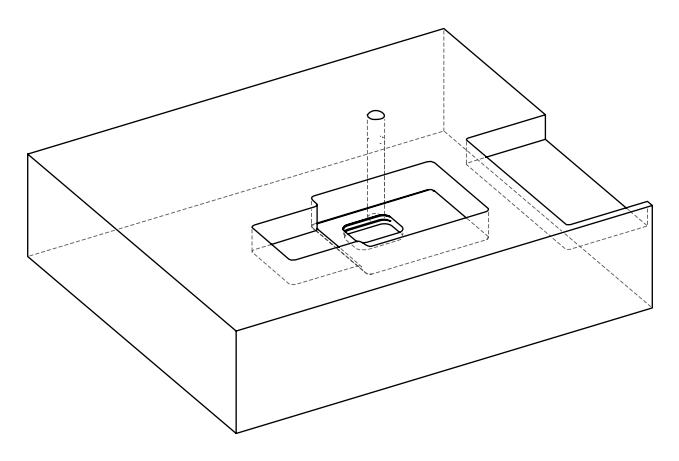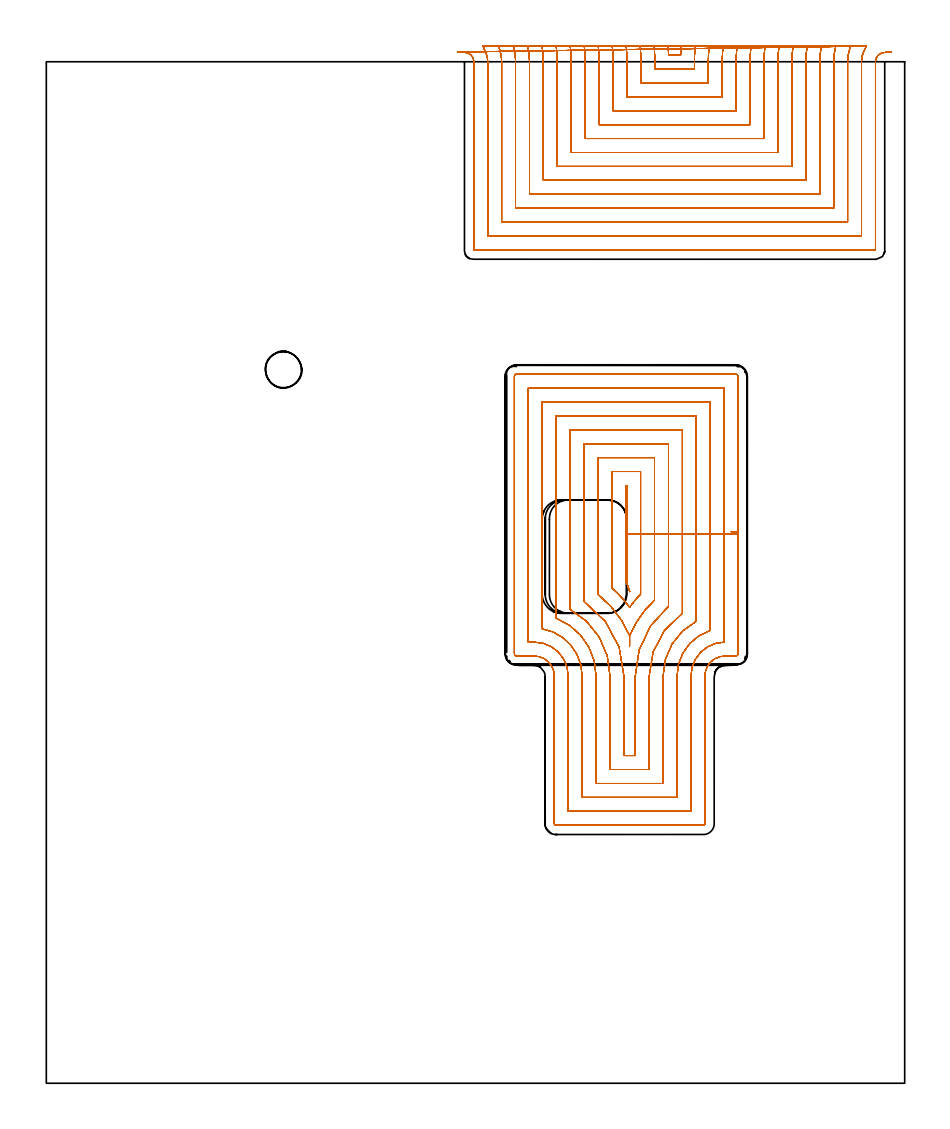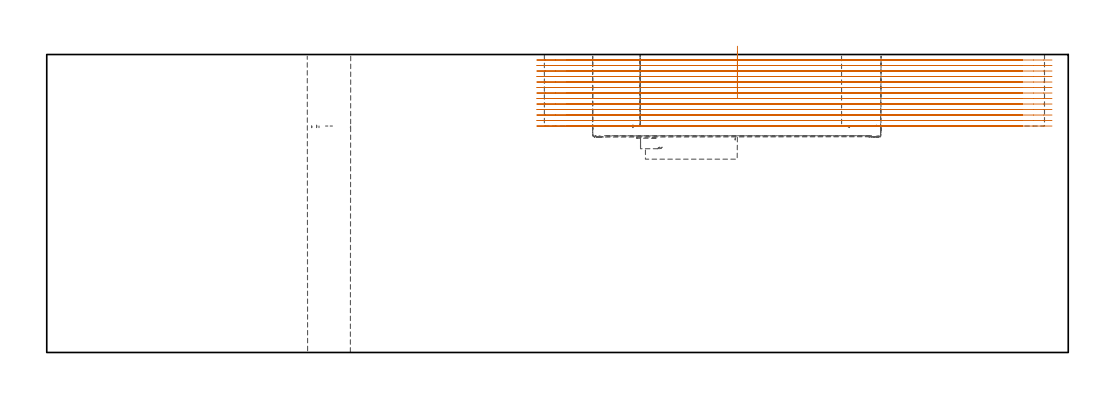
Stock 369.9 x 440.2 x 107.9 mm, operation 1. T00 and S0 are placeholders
(PLAN: 8 operations, 7 tool changes, 255.8 min)
(1 MILL_OPEN_POCKET | POCKET_OPEN | NXT0201_009 | Follow Part, ap 2, ae 75% | 224.15 min | 891318 mm3)
(2 MILL_RECTANGULAR_POCKET | POCKET_RECTANGULAR_STRAIGHT | UGT0201_084 | Follow Part, ap 1.5, ae 75% | 26.18 min | 53907 mm3)
(3 MILL_RECTANGULAR_POCKET_1 | POCKET_RECTANGULAR_STRAIGHT_1 | UGT0201_010 | Follow Part, ap 4, ae 75% | 1.23 min | 12840 mm3)
(4 MILL_SLOT | SLOT_PARTIAL_RECTANGULAR | NXT0201_008 | Follow Part, ap 1.5, ae 75% | 3.15 min | 163 mm3)
(5 SPOT_DRILL | STEP1HOLE | NXT0321_9005460120000 | 0.03 min | 0 mm3)
(6 DRILL_BLIND_HOLE_INTO_CENTER | STEP1HOLE | UGT0301_185 | 0.05 min | 0 mm3)
(7 GUN_DRILL_THROUGH_HOLE | STEP1HOLE | UGT0307_002 | 0.52 min | 2274 mm3)
(8 SPADE_DRILL_TO_ENLARGE_THROUGH_HOLE | STEP1HOLE | UGT0306_006 | 0.46 min | 13150 mm3)
(TOOL NXT0201_009 | ENDMILL 8mm [2P460-0800-NA 1630] | D8 FL26 Z6)
(TOOL UGT0201_084 | End mill 6 mm | D6 R1 FL30 Z4)
(TOOL UGT0201_010 | End Mill 16 mm | D16 FL22 Z2)
(TOOL NXT0201_008 | ENDMILL 6mm [2P460-0600-NA 1630] | D6 FL26 Z6)
(TOOL NXT0321_9005460120000 | NC Spot Drill, 142deg, 12mm, Carbide, Uncoated | D12 PA142 FL30 Z2)
(TOOL UGT0301_185 | Twist Drill 6.3 mm | D6.3 PA118 FL61 Z2)
(TOOL UGT0307_002 | Gun Drill 6 mm | D6 PA130 FL24 Z1)
(TOOL UGT0306_006 | Spade Drill 15.5mm | D15.5 PA132 FL10 Z2)
(OP 1 MILL_OPEN_POCKET, part 1 of 2)
G17 G21 G94 G90
T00 M6
G54
G17 G0 G90 X267.973 Y447.197 S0 M3
G43 Z117.9 H1
Z105.908
G94 G1 X268.109 Y444.2 F250.
G2 X268.152 Y443.1 R88. F500.
G1 X273.348
G2 X273.391 Y444.2 R88.
G1 X273.527 Y447.197 F250.
X261.956 Y447.196
X262.102 Y444.2
G2 X262.2 Y440.2 R82. F500.
G1 Y437.1
X279.3
Y440.2
G2 X279.398 Y444.2 R82.
G1 X279.544 Y447.196 F250.
X255.937
X256.095 Y444.2
G2 X256.2 Y440.2 R76. F500.
G1 Y431.1
X285.3
Y440.2
G2 X285.405 Y444.2 R76.
G1 X285.563 Y447.196 F250.
X249.914 Y447.195
X250.086 Y444.2
G2 X250.2 Y440.2 R70. F500.
G1 Y425.1
X291.3
Y440.2
G2 X291.414 Y444.2 R70.
G1 X291.586 Y447.195 F250.
X243.887 Y447.194
X244.075 Y444.2
G2 X244.2 Y440.2 R64. F500.
G1 Y419.1
X297.3
Y440.2
G2 X297.425 Y444.2 R64.
G1 X297.613 Y447.194 F250.
X237.855 Y447.193
X238.062 Y444.2
G2 X238.2 Y440.2 R58. F500.
G1 Y413.1
X303.3
Y440.2
G2 X303.438 Y444.2 R58.
G1 X303.645 Y447.193 F250.
X231.815 Y447.191
X232.046 Y444.2
G2 X232.2 Y440.2 R52. F500.
G1 Y407.1
X309.3
Y440.2
G2 X309.454 Y444.2 R52.
G1 X309.685 Y447.191 F250.
X225.765 Y447.189
X226.026 Y444.2
G2 X226.2 Y440.2 R46. F500.
G1 Y401.1
X315.3
Y440.2
G2 X315.474 Y444.2 R46.
G1 X315.735 Y447.189 F250.
X219.699 Y447.185
X219.999 Y444.2
G2 X220.2 Y440.2 R40. F500.
G1 Y395.1
X321.3
Y440.2
G2 X321.501 Y444.2 R40.
G1 X321.801 Y447.185 F250.
X213.611 Y447.179
X213.964 Y444.2
G2 X214.2 Y440.2 R34. F500.
G1 Y389.1
X327.3
Y440.2
G2 X327.536 Y444.2 R34.
G1 X327.889 Y447.179 F250.
X207.484 Y447.169
X207.913 Y444.2
G2 X208.2 Y440.2 R28. F500.
G1 Y383.1
X333.3
Y440.2
G2 X333.587 Y444.2 R28.
G1 X334.016 Y447.169 F250.
X201.288 Y447.15
X201.833 Y444.2
G2 X202.2 Y440.2 R22. F500.
G1 Y377.1
X339.3
Y440.2
G2 X339.667 Y444.2 R22.
G1 X340.212 Y447.15 F250.
X194.942 Y447.105
X195.692 Y444.2
G2 X196.2 Y440.2 R16. F500.
G1 Y371.1
X345.3
Y440.2
G2 X345.808 Y444.2 R16.
G1 X346.558 Y447.105 F250.
X188.165 Y446.95
X189.365 Y444.2
G2 X190.2 Y440.2 R10. F500.
G1 Y365.1
X351.3
Y440.2
G2 X352.135 Y444.2 R10.
G1 X353.335 Y446.95 F250.
X177.49 Y444.402
X180.483 Y444.19
G2 X184.2 Y440.2 R4. F500.
G1 Y359.1
X357.3
Y440.2
G2 X361.017 Y444.19 R4.
G1 X364.01 Y444.402 F250.
G0 X267.973 Y447.197 Z103.915
G1 X268.109 Y444.2
G2 X268.152 Y443.1 R88. F500.
G1 X273.348
G2 X273.391 Y444.2 R88.
G1 X273.527 Y447.197 F250.
X261.956 Y447.196
X262.102 Y444.2
G2 X262.2 Y440.2 R82. F500.
G1 Y437.1
X279.3
Y440.2
G2 X279.398 Y444.2 R82.
G1 X279.544 Y447.196 F250.
X255.937
X256.095 Y444.2
G2 X256.2 Y440.2 R76. F500.
G1 Y431.1
X285.3
Y440.2
G2 X285.405 Y444.2 R76.
G1 X285.563 Y447.196 F250.
X249.914 Y447.195
X250.086 Y444.2
G2 X250.2 Y440.2 R70. F500.
G1 Y425.1
X291.3
Y440.2
G2 X291.414 Y444.2 R70.
G1 X291.586 Y447.195 F250.
X243.887 Y447.194
X244.075 Y444.2
G2 X244.2 Y440.2 R64. F500.
G1 Y419.1
X297.3
Y440.2
G2 X297.425 Y444.2 R64.
G1 X297.613 Y447.194 F250.
X237.855 Y447.193
X238.062 Y444.2
G2 X238.2 Y440.2 R58. F500.
G1 Y413.1
X303.3
Y440.2
G2 X303.438 Y444.2 R58.
G1 X303.645 Y447.193 F250.
X231.815 Y447.191
X232.046 Y444.2
G2 X232.2 Y440.2 R52. F500.
G1 Y407.1
X309.3
Y440.2
G2 X309.454 Y444.2 R52.
G1 X309.685 Y447.191 F250.
X225.765 Y447.189
X226.026 Y444.2
G2 X226.2 Y440.2 R46. F500.
G1 Y401.1
X315.3
Y440.2
G2 X315.474 Y444.2 R46.
G1 X315.735 Y447.189 F250.
X219.699 Y447.185
X219.999 Y444.2
G2 X220.2 Y440.2 R40. F500.
G1 Y395.1
X321.3
Y440.2
G2 X321.501 Y444.2 R40.
G1 X321.801 Y447.185 F250.
X213.611 Y447.179
X213.964 Y444.2
G2 X214.2 Y440.2 R34. F500.
G1 Y389.1
X327.3
Y440.2
G2 X327.536 Y444.2 R34.
G1 X327.889 Y447.179 F250.
X207.484 Y447.169
X207.913 Y444.2
G2 X208.2 Y440.2 R28. F500.
G1 Y383.1
X333.3
Y440.2
G2 X333.587 Y444.2 R28.
G1 X334.016 Y447.169 F250.
X201.288 Y447.15
X201.833 Y444.2
G2 X202.2 Y440.2 R22. F500.
G1 Y377.1
X339.3
Y440.2
G2 X339.667 Y444.2 R22.
G1 X340.212 Y447.15 F250.
X194.942 Y447.105
X195.692 Y444.2
G2 X196.2 Y440.2 R16. F500.
G1 Y371.1
X345.3
Y440.2
G2 X345.808 Y444.2 R16.
G1 X346.558 Y447.105 F250.
X188.165 Y446.95
X189.365 Y444.2
G2 X190.2 Y440.2 R10. F500.
G1 Y365.1
X351.3
Y440.2
G2 X352.135 Y444.2 R10.
G1 X353.335 Y446.95 F250.
X177.49 Y444.402
X180.483 Y444.19
G2 X184.2 Y440.2 R4. F500.
G1 Y359.1
X357.3
Y440.2
G2 X361.017 Y444.19 R4.
G1 X364.01 Y444.402 F250.
G0 X267.973 Y447.197 Z101.923
G1 X268.109 Y444.2
G2 X268.152 Y443.1 R88. F500.
G1 X273.348
G2 X273.391 Y444.2 R88.
G1 X273.527 Y447.197 F250.
X261.956 Y447.196
X262.102 Y444.2
G2 X262.2 Y440.2 R82. F500.
G1 Y437.1
X279.3
Y440.2
G2 X279.398 Y444.2 R82.
G1 X279.544 Y447.196 F250.
X255.937
X256.095 Y444.2
G2 X256.2 Y440.2 R76. F500.
G1 Y431.1
X285.3
Y440.2
G2 X285.405 Y444.2 R76.
G1 X285.563 Y447.196 F250.
X249.914 Y447.195
X250.086 Y444.2
G2 X250.2 Y440.2 R70. F500.
G1 Y425.1
X291.3
Y440.2
G2 X291.414 Y444.2 R70.
G1 X291.586 Y447.195 F250.
X243.887 Y447.194
X244.075 Y444.2
G2 X244.2 Y440.2 R64. F500.
G1 Y419.1
X297.3
Y440.2
G2 X297.425 Y444.2 R64.
G1 X297.613 Y447.194 F250.
X237.855 Y447.193
X238.062 Y444.2
G2 X238.2 Y440.2 R58. F500.
G1 Y413.1
X303.3
Y440.2
G2 X303.438 Y444.2 R58.
G1 X303.645 Y447.193 F250.
X231.815 Y447.191
X232.046 Y444.2
G2 X232.2 Y440.2 R52. F500.
G1 Y407.1
X309.3
Y440.2
G2 X309.454 Y444.2 R52.
G1 X309.685 Y447.191 F250.
X225.765 Y447.189
X226.026 Y444.2
G2 X226.2 Y440.2 R46. F500.
G1 Y401.1
X315.3
Y440.2
G2 X315.474 Y444.2 R46.
G1 X315.735 Y447.189 F250.
X219.699 Y447.185
X219.999 Y444.2
G2 X220.2 Y440.2 R40. F500.
G1 Y395.1
X321.3
Y440.2
G2 X321.501 Y444.2 R40.
G1 X321.801 Y447.185 F250.
X213.611 Y447.179
X213.964 Y444.2
G2 X214.2 Y440.2 R34. F500.
G1 Y389.1
X327.3
Y440.2
G2 X327.536 Y444.2 R34.
G1 X327.889 Y447.179 F250.
X207.484 Y447.169
X207.913 Y444.2
G2 X208.2 Y440.2 R28. F500.
G1 Y383.1
X333.3
Y440.2
G2 X333.587 Y444.2 R28.
G1 X334.016 Y447.169 F250.
X201.288 Y447.15
X201.833 Y444.2
G2 X202.2 Y440.2 R22. F500.
G1 Y377.1
X339.3
Y440.2
G2 X339.667 Y444.2 R22.
G1 X340.212 Y447.15 F250.
X194.942 Y447.105
X195.692 Y444.2
G2 X196.2 Y440.2 R16. F500.
G1 Y371.1
X345.3
Y440.2
G2 X345.808 Y444.2 R16.
G1 X346.558 Y447.105 F250.
X188.165 Y446.95
X189.365 Y444.2
G2 X190.2 Y440.2 R10. F500.
G1 Y365.1
X351.3
Y440.2
G2 X352.135 Y444.2 R10.
G1 X353.335 Y446.95 F250.
X177.49 Y444.402
X180.483 Y444.19
G2 X184.2 Y440.2 R4. F500.
G1 Y359.1
X357.3
Y440.2
G2 X361.017 Y444.19 R4.
G1 X364.01 Y444.402 F250.
G0 X267.973 Y447.197 Z99.931
G1 X268.109 Y444.2
G2 X268.152 Y443.1 R88. F500.
G1 X273.348
G2 X273.391 Y444.2 R88.
G1 X273.527 Y447.197 F250.
X261.956 Y447.196
X262.102 Y444.2
G2 X262.2 Y440.2 R82. F500.
G1 Y437.1
X279.3
Y440.2
G2 X279.398 Y444.2 R82.
G1 X279.544 Y447.196 F250.
X255.937
X256.095 Y444.2
G2 X256.2 Y440.2 R76. F500.
G1 Y431.1
X285.3
Y440.2
G2 X285.405 Y444.2 R76.
G1 X285.563 Y447.196 F250.
X249.914 Y447.195
X250.086 Y444.2
G2 X250.2 Y440.2 R70. F500.
G1 Y425.1
X291.3
Y440.2
G2 X291.414 Y444.2 R70.
G1 X291.586 Y447.195 F250.
X243.887 Y447.194
X244.075 Y444.2
G2 X244.2 Y440.2 R64. F500.
G1 Y419.1
X297.3
Y440.2
G2 X297.425 Y444.2 R64.
G1 X297.613 Y447.194 F250.
X237.855 Y447.193
X238.062 Y444.2
G2 X238.2 Y440.2 R58. F500.
G1 Y413.1
X303.3
Y440.2
G2 X303.438 Y444.2 R58.
G1 X303.645 Y447.193 F250.
X231.815 Y447.191
X232.046 Y444.2
G2 X232.2 Y440.2 R52. F500.
G1 Y407.1
X309.3
Y440.2
G2 X309.454 Y444.2 R52.
G1 X309.685 Y447.191 F250.
X225.765 Y447.189
X226.026 Y444.2
G2 X226.2 Y440.2 R46. F500.
G1 Y401.1
X315.3
Y440.2
G2 X315.474 Y444.2 R46.
G1 X315.735 Y447.189 F250.
X219.699 Y447.185
X219.999 Y444.2
G2 X220.2 Y440.2 R40. F500.
G1 Y395.1
X321.3
Y440.2
G2 X321.501 Y444.2 R40.
G1 X321.801 Y447.185 F250.
X213.611 Y447.179
X213.964 Y444.2
G2 X214.2 Y440.2 R34. F500.
G1 Y389.1
X327.3
Y440.2
G2 X327.536 Y444.2 R34.
G1 X327.889 Y447.179 F250.
X207.484 Y447.169
X207.913 Y444.2
G2 X208.2 Y440.2 R28. F500.
G1 Y383.1
X333.3
Y440.2
G2 X333.587 Y444.2 R28.
G1 X334.016 Y447.169 F250.
X201.288 Y447.15
X201.833 Y444.2
G2 X202.2 Y440.2 R22. F500.
G1 Y377.1
X339.3
Y440.2
G2 X339.667 Y444.2 R22.
G1 X340.212 Y447.15 F250.
X194.942 Y447.105
X195.692 Y444.2
G2 X196.2 Y440.2 R16. F500.
G1 Y371.1
X345.3
Y440.2
G2 X345.808 Y444.2 R16.
G1 X346.558 Y447.105 F250.
X188.165 Y446.95
X189.365 Y444.2
G2 X190.2 Y440.2 R10. F500.
G1 Y365.1
X351.3
Y440.2
G2 X352.135 Y444.2 R10.
G1 X353.335 Y446.95 F250.
X177.49 Y444.402
X180.483 Y444.19
G2 X184.2 Y440.2 R4. F500.
G1 Y359.1
X357.3
Y440.2
G2 X361.017 Y444.19 R4.
G1 X364.01 Y444.402 F250.
G0 X267.973 Y447.197 Z97.938
G1 X268.109 Y444.2
G2 X268.152 Y443.1 R88. F500.
G1 X273.348
G2 X273.391 Y444.2 R88.
G1 X273.527 Y447.197 F250.
X261.956 Y447.196
X262.102 Y444.2
G2 X262.2 Y440.2 R82. F500.
G1 Y437.1
X279.3
Y440.2
G2 X279.398 Y444.2 R82.
G1 X279.544 Y447.196 F250.
X255.937
X256.095 Y444.2
G2 X256.2 Y440.2 R76. F500.
G1 Y431.1
X285.3
Y440.2
G2 X285.405 Y444.2 R76.
G1 X285.563 Y447.196 F250.
X249.914 Y447.195
X250.086 Y444.2
G2 X250.2 Y440.2 R70. F500.
G1 Y425.1
X291.3
Y440.2
G2 X291.414 Y444.2 R70.
G1 X291.586 Y447.195 F250.
X243.887 Y447.194
X244.075 Y444.2
G2 X244.2 Y440.2 R64. F500.
G1 Y419.1
X297.3
Y440.2
G2 X297.425 Y444.2 R64.
G1 X297.613 Y447.194 F250.
X237.855 Y447.193
X238.062 Y444.2
G2 X238.2 Y440.2 R58. F500.
G1 Y413.1
X303.3
Y440.2
G2 X303.438 Y444.2 R58.
G1 X303.645 Y447.193 F250.
X231.815 Y447.191
X232.046 Y444.2
G2 X232.2 Y440.2 R52. F500.
G1 Y407.1
X309.3
Y440.2
G2 X309.454 Y444.2 R52.
G1 X309.685 Y447.191 F250.
X225.765 Y447.189
X226.026 Y444.2
G2 X226.2 Y440.2 R46. F500.
G1 Y401.1
X315.3
Y440.2
G2 X315.474 Y444.2 R46.
G1 X315.735 Y447.189 F250.
X219.699 Y447.185
X219.999 Y444.2
G2 X220.2 Y440.2 R40. F500.
G1 Y395.1
X321.3
Y440.2
G2 X321.501 Y444.2 R40.
G1 X321.801 Y447.185 F250.
X213.611 Y447.179
X213.964 Y444.2
G2 X214.2 Y440.2 R34. F500.
G1 Y389.1
X327.3
Y440.2
G2 X327.536 Y444.2 R34.
G1 X327.889 Y447.179 F250.
X207.484 Y447.169
X207.913 Y444.2
G2 X208.2 Y440.2 R28. F500.
G1 Y383.1
X333.3
Y440.2
G2 X333.587 Y444.2 R28.
G1 X334.016 Y447.169 F250.
X201.288 Y447.15
X201.833 Y444.2
G2 X202.2 Y440.2 R22. F500.
G1 Y377.1
X339.3
Y440.2
G2 X339.667 Y444.2 R22.
G1 X340.212 Y447.15 F250.
X194.942 Y447.105
X195.692 Y444.2
G2 X196.2 Y440.2 R16. F500.
G1 Y371.1
X345.3
Y440.2
G2 X345.808 Y444.2 R16.
G1 X346.558 Y447.105 F250.
X188.165 Y446.95
X189.365 Y444.2
G2 X190.2 Y440.2 R10. F500.
G1 Y365.1
X351.3
Y440.2
G2 X352.135 Y444.2 R10.
G1 X353.335 Y446.95 F250.
X177.49 Y444.402
X180.483 Y444.19
G2 X184.2 Y440.2 R4. F500.
G1 Y359.1
X357.3
Y440.2
G2 X361.017 Y444.19 R4.
G1 X364.01 Y444.402 F250.
G0 X267.973 Y447.197 Z95.946
G1 X268.109 Y444.2
G2 X268.152 Y443.1 R88. F500.
G1 X273.348
G2 X273.391 Y444.2 R88.
G1 X273.527 Y447.197 F250.
X261.956 Y447.196
X262.102 Y444.2
G2 X262.2 Y440.2 R82. F500.
G1 Y437.1
X279.3
Y440.2
G2 X279.398 Y444.2 R82.
G1 X279.544 Y447.196 F250.
X255.937
X256.095 Y444.2
G2 X256.2 Y440.2 R76. F500.
G1 Y431.1
X285.3
Y440.2
G2 X285.405 Y444.2 R76.
G1 X285.563 Y447.196 F250.
X249.914 Y447.195
X250.086 Y444.2
G2 X250.2 Y440.2 R70. F500.
G1 Y425.1
X291.3
Y440.2
G2 X291.414 Y444.2 R70.
G1 X291.586 Y447.195 F250.
X243.887 Y447.194
X244.075 Y444.2
G2 X244.2 Y440.2 R64. F500.
G1 Y419.1
X297.3
Y440.2
G2 X297.425 Y444.2 R64.
G1 X297.613 Y447.194 F250.
X237.855 Y447.193
X238.062 Y444.2
G2 X238.2 Y440.2 R58. F500.
G1 Y413.1
X303.3
Y440.2
G2 X303.438 Y444.2 R58.
G1 X303.645 Y447.193 F250.
X231.815 Y447.191
X232.046 Y444.2
G2 X232.2 Y440.2 R52. F500.
G1 Y407.1
X309.3
Y440.2
G2 X309.454 Y444.2 R52.
G1 X309.685 Y447.191 F250.
X225.765 Y447.189
X226.026 Y444.2
G2 X226.2 Y440.2 R46. F500.
G1 Y401.1
X315.3
Y440.2
G2 X315.474 Y444.2 R46.
G1 X315.735 Y447.189 F250.
X219.699 Y447.185
X219.999 Y444.2
G2 X220.2 Y440.2 R40. F500.
G1 Y395.1
X321.3
Y440.2
G2 X321.501 Y444.2 R40.
G1 X321.801 Y447.185 F250.
X213.611 Y447.179
X213.964 Y444.2
G2 X214.2 Y440.2 R34. F500.
G1 Y389.1
X327.3
Y440.2
G2 X327.536 Y444.2 R34.
G1 X327.889 Y447.179 F250.
X207.484 Y447.169
X207.913 Y444.2
G2 X208.2 Y440.2 R28. F500.
G1 Y383.1
X333.3
Y440.2
G2 X333.587 Y444.2 R28.
G1 X334.016 Y447.169 F250.
X201.288 Y447.15
X201.833 Y444.2
G2 X202.2 Y440.2 R22. F500.
G1 Y377.1
X339.3
Y440.2
G2 X339.667 Y444.2 R22.
G1 X340.212 Y447.15 F250.
X194.942 Y447.105
X195.692 Y444.2
G2 X196.2 Y440.2 R16. F500.
G1 Y371.1
X345.3
Y440.2
G2 X345.808 Y444.2 R16.
G1 X346.558 Y447.105 F250.
X188.165 Y446.95
X189.365 Y444.2
G2 X190.2 Y440.2 R10. F500.
G1 Y365.1
X351.3
Y440.2
G2 X352.135 Y444.2 R10.
G1 X353.335 Y446.95 F250.
X177.49 Y444.402
X180.483 Y444.19
G2 X184.2 Y440.2 R4. F500.
G1 Y359.1
X357.3
Y440.2
G2 X361.017 Y444.19 R4.
G1 X364.01 Y444.402 F250.
G0 X267.973 Y447.197 Z93.954
G1 X268.109 Y444.2
G2 X268.152 Y443.1 R88. F500.
G1 X273.348
G2 X273.391 Y444.2 R88.
G1 X273.527 Y447.197 F250.
X261.956 Y447.196
X262.102 Y444.2
G2 X262.2 Y440.2 R82. F500.
G1 Y437.1
X279.3
Y440.2
G2 X279.398 Y444.2 R82.
G1 X279.544 Y447.196 F250.
X255.937
X256.095 Y444.2
G2 X256.2 Y440.2 R76. F500.
G1 Y431.1
X285.3
Y440.2
G2 X285.405 Y444.2 R76.
G1 X285.563 Y447.196 F250.
X249.914 Y447.195
X250.086 Y444.2
G2 X250.2 Y440.2 R70. F500.
G1 Y425.1
X291.3
Y440.2
G2 X291.414 Y444.2 R70.
G1 X291.586 Y447.195 F250.
X243.887 Y447.194
X244.075 Y444.2
G2 X244.2 Y440.2 R64. F500.
G1 Y419.1
X297.3
Y440.2
G2 X297.425 Y444.2 R64.
G1 X297.613 Y447.194 F250.
X237.855 Y447.193
X238.062 Y444.2
G2 X238.2 Y440.2 R58. F500.
G1 Y413.1
X303.3
Y440.2
G2 X303.438 Y444.2 R58.
G1 X303.645 Y447.193 F250.
X231.815 Y447.191
X232.046 Y444.2
G2 X232.2 Y440.2 R52. F500.
G1 Y407.1
X309.3
Y440.2
G2 X309.454 Y444.2 R52.
G1 X309.685 Y447.191 F250.
X225.765 Y447.189
X226.026 Y444.2
G2 X226.2 Y440.2 R46. F500.
G1 Y401.1
X315.3
Y440.2
G2 X315.474 Y444.2 R46.
G1 X315.735 Y447.189 F250.
X219.699 Y447.185
X219.999 Y444.2
G2 X220.2 Y440.2 R40. F500.
G1 Y395.1
X321.3
Y440.2
G2 X321.501 Y444.2 R40.
G1 X321.801 Y447.185 F250.
X213.611 Y447.179
X213.964 Y444.2
G2 X214.2 Y440.2 R34. F500.
G1 Y389.1
X327.3
Y440.2
G2 X327.536 Y444.2 R34.
G1 X327.889 Y447.179 F250.
X207.484 Y447.169
X207.913 Y444.2
G2 X208.2 Y440.2 R28. F500.
G1 Y383.1
X333.3
Y440.2
G2 X333.587 Y444.2 R28.
G1 X334.016 Y447.169 F250.
X201.288 Y447.15
X201.833 Y444.2
G2 X202.2 Y440.2 R22. F500.
G1 Y377.1
X339.3
Y440.2
G2 X339.667 Y444.2 R22.
G1 X340.212 Y447.15 F250.
X194.942 Y447.105
X195.692 Y444.2
G2 X196.2 Y440.2 R16. F500.
G1 Y371.1
X345.3
Y440.2
G2 X345.808 Y444.2 R16.
G1 X346.558 Y447.105 F250.
X188.165 Y446.95
X189.365 Y444.2
G2 X190.2 Y440.2 R10. F500.
G1 Y365.1
X351.3
Y440.2
G2 X352.135 Y444.2 R10.
G1 X353.335 Y446.95 F250.
X177.49 Y444.402
X180.483 Y444.19
G2 X184.2 Y440.2 R4. F500.
G1 Y359.1
X357.3
Y440.2
G2 X361.017 Y444.19 R4.
G1 X364.01 Y444.402 F250.
G0 X267.973 Y447.197 Z91.962
G1 X268.109 Y444.2
G2 X268.152 Y443.1 R88. F500.
G1 X273.348
G2 X273.391 Y444.2 R88.
G1 X273.527 Y447.197 F250.
X261.956 Y447.196
X262.102 Y444.2
G2 X262.2 Y440.2 R82. F500.
G1 Y437.1
X279.3
Y440.2
G2 X279.398 Y444.2 R82.
G1 X279.544 Y447.196 F250.
X255.937
X256.095 Y444.2
G2 X256.2 Y440.2 R76. F500.
G1 Y431.1
X285.3
Y440.2
G2 X285.405 Y444.2 R76.
G1 X285.563 Y447.196 F250.
X249.914 Y447.195
X250.086 Y444.2
G2 X250.2 Y440.2 R70. F500.
G1 Y425.1
X291.3
Y440.2
G2 X291.414 Y444.2 R70.
G1 X291.586 Y447.195 F250.
X243.887 Y447.194
X244.075 Y444.2
G2 X244.2 Y440.2 R64. F500.
G1 Y419.1
X297.3
Y440.2
G2 X297.425 Y444.2 R64.
G1 X297.613 Y447.194 F250.
X237.855 Y447.193
X238.062 Y444.2
G2 X238.2 Y440.2 R58. F500.
G1 Y413.1
X303.3
Y440.2
G2 X303.438 Y444.2 R58.
G1 X303.645 Y447.193 F250.
X231.815 Y447.191
X232.046 Y444.2
G2 X232.2 Y440.2 R52. F500.
G1 Y407.1
X309.3
Y440.2
G2 X309.454 Y444.2 R52.
G1 X309.685 Y447.191 F250.
X225.765 Y447.189
X226.026 Y444.2
G2 X226.2 Y440.2 R46. F500.
G1 Y401.1
X315.3
Y440.2
G2 X315.474 Y444.2 R46.
G1 X315.735 Y447.189 F250.
X219.699 Y447.185
X219.999 Y444.2
G2 X220.2 Y440.2 R40. F500.
G1 Y395.1
X321.3
Y440.2
G2 X321.501 Y444.2 R40.
G1 X321.801 Y447.185 F250.
X213.611 Y447.179
X213.964 Y444.2
G2 X214.2 Y440.2 R34. F500.
G1 Y389.1
X327.3
Y440.2
G2 X327.536 Y444.2 R34.
G1 X327.889 Y447.179 F250.
X207.484 Y447.169
X207.913 Y444.2
G2 X208.2 Y440.2 R28. F500.
G1 Y383.1
X333.3
Y440.2
G2 X333.587 Y444.2 R28.
G1 X334.016 Y447.169 F250.
X201.288 Y447.15
X201.833 Y444.2
G2 X202.2 Y440.2 R22. F500.
G1 Y377.1
X339.3
Y440.2
G2 X339.667 Y444.2 R22.
G1 X340.212 Y447.15 F250.
X194.942 Y447.105
X195.692 Y444.2
G2 X196.2 Y440.2 R16. F500.
G1 Y371.1
X345.3
Y440.2
G2 X345.808 Y444.2 R16.
G1 X346.558 Y447.105 F250.
X188.165 Y446.95
X189.365 Y444.2
G2 X190.2 Y440.2 R10. F500.
G1 Y365.1
X351.3
Y440.2
G2 X352.135 Y444.2 R10.
G1 X353.335 Y446.95 F250.
X177.49 Y444.402
X180.483 Y444.19
G2 X184.2 Y440.2 R4. F500.
G1 Y359.1
X357.3
Y440.2
G2 X361.017 Y444.19 R4.
G1 X364.01 Y444.402 F250.
G0 X267.973 Y447.197 Z89.969
G1 X268.109 Y444.2
G2 X268.152 Y443.1 R88. F500.
G1 X273.348
G2 X273.391 Y444.2 R88.
G1 X273.527 Y447.197 F250.
X261.956 Y447.196
X262.102 Y444.2
G2 X262.2 Y440.2 R82. F500.
G1 Y437.1
X279.3
Y440.2
G2 X279.398 Y444.2 R82.
G1 X279.544 Y447.196 F250.
X255.937
X256.095 Y444.2
G2 X256.2 Y440.2 R76. F500.
G1 Y431.1
X285.3
Y440.2
G2 X285.405 Y444.2 R76.
G1 X285.563 Y447.196 F250.
X249.914 Y447.195
X250.086 Y444.2
G2 X250.2 Y440.2 R70. F500.
G1 Y425.1
X291.3
Y440.2
G2 X291.414 Y444.2 R70.
G1 X291.586 Y447.195 F250.
X243.887 Y447.194
X244.075 Y444.2
G2 X244.2 Y440.2 R64. F500.
G1 Y419.1
X297.3
Y440.2
G2 X297.425 Y444.2 R64.
G1 X297.613 Y447.194 F250.
X237.855 Y447.193
X238.062 Y444.2
G2 X238.2 Y440.2 R58. F500.
G1 Y413.1
X303.3
Y440.2
G2 X303.438 Y444.2 R58.
G1 X303.645 Y447.193 F250.
X231.815 Y447.191
X232.046 Y444.2
G2 X232.2 Y440.2 R52. F500.
G1 Y407.1
X309.3
Y440.2
G2 X309.454 Y444.2 R52.
G1 X309.685 Y447.191 F250.
X225.765 Y447.189
X226.026 Y444.2
G2 X226.2 Y440.2 R46. F500.
G1 Y401.1
X315.3
Y440.2
G2 X315.474 Y444.2 R46.
G1 X315.735 Y447.189 F250.
X219.699 Y447.185
X219.999 Y444.2
G2 X220.2 Y440.2 R40. F500.
G1 Y395.1
X321.3
Y440.2
G2 X321.501 Y444.2 R40.
G1 X321.801 Y447.185 F250.
X213.611 Y447.179
X213.964 Y444.2
G2 X214.2 Y440.2 R34. F500.
G1 Y389.1
X327.3
Y440.2
G2 X327.536 Y444.2 R34.
G1 X327.889 Y447.179 F250.
X207.484 Y447.169
X207.913 Y444.2
G2 X208.2 Y440.2 R28. F500.
G1 Y383.1
X333.3
Y440.2
G2 X333.587 Y444.2 R28.
G1 X334.016 Y447.169 F250.
X201.288 Y447.15
X201.833 Y444.2
G2 X202.2 Y440.2 R22. F500.
G1 Y377.1
X339.3
Y440.2
G2 X339.667 Y444.2 R22.
G1 X340.212 Y447.15 F250.
X194.942 Y447.105
X195.692 Y444.2
G2 X196.2 Y440.2 R16. F500.
G1 Y371.1
X345.3
Y440.2
G2 X345.808 Y444.2 R16.
G1 X346.558 Y447.105 F250.
X188.165 Y446.95
X189.365 Y444.2
G2 X190.2 Y440.2 R10. F500.
G1 Y365.1
X351.3
Y440.2
G2 X352.135 Y444.2 R10.
G1 X353.335 Y446.95 F250.
X177.49 Y444.402
X180.483 Y444.19
G2 X184.2 Y440.2 R4. F500.
G1 Y359.1
X357.3
Y440.2
G2 X361.017 Y444.19 R4.
G1 X364.01 Y444.402 F250.
G0 X267.973 Y447.197 Z87.977
G1 X268.109 Y444.2
G2 X268.152 Y443.1 R88. F500.
G1 X273.348
G2 X273.391 Y444.2 R88.
G1 X273.527 Y447.197 F250.
X261.956 Y447.196
X262.102 Y444.2
G2 X262.2 Y440.2 R82. F500.
G1 Y437.1
X279.3
Y440.2
G2 X279.398 Y444.2 R82.
G1 X279.544 Y447.196 F250.
X255.937
X256.095 Y444.2
G2 X256.2 Y440.2 R76. F500.
G1 Y431.1
X285.3
Y440.2
G2 X285.405 Y444.2 R76.
G1 X285.563 Y447.196 F250.
X249.914 Y447.195
X250.086 Y444.2
G2 X250.2 Y440.2 R70. F500.
G1 Y425.1
X291.3
Y440.2
G2 X291.414 Y444.2 R70.
G1 X291.586 Y447.195 F250.
X243.887 Y447.194
X244.075 Y444.2
G2 X244.2 Y440.2 R64. F500.
G1 Y419.1
X297.3
Y440.2
G2 X297.425 Y444.2 R64.
G1 X297.613 Y447.194 F250.
X237.855 Y447.193
X238.062 Y444.2
G2 X238.2 Y440.2 R58. F500.
G1 Y413.1
X303.3
Y440.2
G2 X303.438 Y444.2 R58.
G1 X303.645 Y447.193 F250.
X231.815 Y447.191
X232.046 Y444.2
G2 X232.2 Y440.2 R52. F500.
G1 Y407.1
X309.3
Y440.2
G2 X309.454 Y444.2 R52.
G1 X309.685 Y447.191 F250.
X225.765 Y447.189
X226.026 Y444.2
G2 X226.2 Y440.2 R46. F500.
G1 Y401.1
X315.3
Y440.2
G2 X315.474 Y444.2 R46.
G1 X315.735 Y447.189 F250.
X219.699 Y447.185
X219.999 Y444.2
G2 X220.2 Y440.2 R40. F500.
G1 Y395.1
X321.3
Y440.2
G2 X321.501 Y444.2 R40.
G1 X321.801 Y447.185 F250.
X213.611 Y447.179
X213.964 Y444.2
G2 X214.2 Y440.2 R34. F500.
G1 Y389.1
X327.3
Y440.2
G2 X327.536 Y444.2 R34.
G1 X327.889 Y447.179 F250.
X207.484 Y447.169
X207.913 Y444.2
G2 X208.2 Y440.2 R28. F500.
G1 Y383.1
X333.3
Y440.2
G2 X333.587 Y444.2 R28.
G1 X334.016 Y447.169 F250.
X201.288 Y447.15
X201.833 Y444.2
G2 X202.2 Y440.2 R22. F500.
G1 Y377.1
X339.3
Y440.2
G2 X339.667 Y444.2 R22.
G1 X340.212 Y447.15 F250.
X194.942 Y447.105
X195.692 Y444.2
G2 X196.2 Y440.2 R16. F500.
G1 Y371.1
X345.3
Y440.2
G2 X345.808 Y444.2 R16.
G1 X346.558 Y447.105 F250.
X188.165 Y446.95
X189.365 Y444.2
G2 X190.2 Y440.2 R10. F500.
G1 Y365.1
X351.3
Y440.2
G2 X352.135 Y444.2 R10.
G1 X353.335 Y446.95 F250.
X177.49 Y444.402
X180.483 Y444.19
G2 X184.2 Y440.2 R4. F500.
G1 Y359.1
X357.3
Y440.2
G2 X361.017 Y444.19 R4.
G1 X364.01 Y444.402 F250.
G0 X267.973 Y447.197 Z85.985
G1 X268.109 Y444.2
G2 X268.152 Y443.1 R88. F500.
G1 X273.348
G2 X273.391 Y444.2 R88.
G1 X273.527 Y447.197 F250.
X261.956 Y447.196
X262.102 Y444.2
G2 X262.2 Y440.2 R82. F500.
G1 Y437.1
X279.3
Y440.2
G2 X279.398 Y444.2 R82.
G1 X279.544 Y447.196 F250.
X255.937
X256.095 Y444.2
G2 X256.2 Y440.2 R76. F500.
G1 Y431.1
X285.3
Y440.2
G2 X285.405 Y444.2 R76.
G1 X285.563 Y447.196 F250.
X249.914 Y447.195
X250.086 Y444.2
G2 X250.2 Y440.2 R70. F500.
G1 Y425.1
X291.3
Y440.2
G2 X291.414 Y444.2 R70.
G1 X291.586 Y447.195 F250.
X243.887 Y447.194
X244.075 Y444.2
G2 X244.2 Y440.2 R64. F500.
G1 Y419.1
X297.3
Y440.2
G2 X297.425 Y444.2 R64.
G1 X297.613 Y447.194 F250.
X237.855 Y447.193
X238.062 Y444.2
G2 X238.2 Y440.2 R58. F500.
G1 Y413.1
X303.3
Y440.2
G2 X303.438 Y444.2 R58.
G1 X303.645 Y447.193 F250.
X231.815 Y447.191
X232.046 Y444.2
G2 X232.2 Y440.2 R52. F500.
G1 Y407.1
X309.3
Y440.2
G2 X309.454 Y444.2 R52.
G1 X309.685 Y447.191 F250.
X225.765 Y447.189
X226.026 Y444.2
G2 X226.2 Y440.2 R46. F500.
G1 Y401.1
X315.3
Y440.2
G2 X315.474 Y444.2 R46.
G1 X315.735 Y447.189 F250.
X219.699 Y447.185
X219.999 Y444.2
G2 X220.2 Y440.2 R40. F500.
G1 Y395.1
X321.3
Y440.2
G2 X321.501 Y444.2 R40.
G1 X321.801 Y447.185 F250.
X213.611 Y447.179
X213.964 Y444.2
G2 X214.2 Y440.2 R34. F500.
G1 Y389.1
X327.3
Y440.2
G2 X327.536 Y444.2 R34.
G1 X327.889 Y447.179 F250.
X207.484 Y447.169
X207.913 Y444.2
G2 X208.2 Y440.2 R28. F500.
G1 Y383.1
X333.3
Y440.2
G2 X333.587 Y444.2 R28.
G1 X334.016 Y447.169 F250.
X201.288 Y447.15
X201.833 Y444.2
G2 X202.2 Y440.2 R22. F500.
G1 Y377.1
X339.3
Y440.2
G2 X339.667 Y444.2 R22.
G1 X340.212 Y447.15 F250.
X194.942 Y447.105
X195.692 Y444.2
G2 X196.2 Y440.2 R16. F500.
G1 Y371.1
X345.3
Y440.2
G2 X345.808 Y444.2 R16.
G1 X346.558 Y447.105 F250.
X188.165 Y446.95
X189.365 Y444.2
G2 X190.2 Y440.2 R10. F500.
G1 Y365.1
X351.3
Y440.2
G2 X352.135 Y444.2 R10.
G1 X353.335 Y446.95 F250.
X177.49 Y444.402
X180.483 Y444.19
G2 X184.2 Y440.2 R4. F500.
G1 Y359.1
X357.3
Y440.2
G2 X361.017 Y444.19 R4.
G1 X364.01 Y444.402 F250.
G0 X267.973 Y447.197 Z83.992
G1 X268.109 Y444.2
G2 X268.152 Y443.1 R88. F500.
G1 X273.348
G2 X273.391 Y444.2 R88.
G1 X273.527 Y447.197 F250.
X261.956 Y447.196
X262.102 Y444.2
G2 X262.2 Y440.2 R82. F500.
G1 Y437.1
X279.3
Y440.2
G2 X279.398 Y444.2 R82.
G1 X279.544 Y447.196 F250.
X255.937
X256.095 Y444.2
G2 X256.2 Y440.2 R76. F500.
G1 Y431.1
X285.3
Y440.2
G2 X285.405 Y444.2 R76.
G1 X285.563 Y447.196 F250.
X249.914 Y447.195
X250.086 Y444.2
G2 X250.2 Y440.2 R70. F500.
G1 Y425.1
X291.3
Y440.2
G2 X291.414 Y444.2 R70.
G1 X291.586 Y447.195 F250.
X243.887 Y447.194
X244.075 Y444.2
G2 X244.2 Y440.2 R64. F500.
G1 Y419.1
X297.3
Y440.2
G2 X297.425 Y444.2 R64.
G1 X297.613 Y447.194 F250.
X237.855 Y447.193
X238.062 Y444.2
G2 X238.2 Y440.2 R58. F500.
G1 Y413.1
X303.3
Y440.2
G2 X303.438 Y444.2 R58.
G1 X303.645 Y447.193 F250.
X231.815 Y447.191
X232.046 Y444.2
G2 X232.2 Y440.2 R52. F500.
G1 Y407.1
X309.3
Y440.2
G2 X309.454 Y444.2 R52.
G1 X309.685 Y447.191 F250.
X225.765 Y447.189
X226.026 Y444.2
G2 X226.2 Y440.2 R46. F500.
G1 Y401.1
X315.3
Y440.2
G2 X315.474 Y444.2 R46.
G1 X315.735 Y447.189 F250.
X219.699 Y447.185
X219.999 Y444.2
G2 X220.2 Y440.2 R40. F500.
G1 Y395.1
X321.3
Y440.2
G2 X321.501 Y444.2 R40.
G1 X321.801 Y447.185 F250.
X213.611 Y447.179
X213.964 Y444.2
G2 X214.2 Y440.2 R34. F500.
G1 Y389.1
X327.3
Y440.2
G2 X327.536 Y444.2 R34.
G1 X327.889 Y447.179 F250.
X207.484 Y447.169
X207.913 Y444.2
G2 X208.2 Y440.2 R28. F500.
G1 Y383.1
X333.3
Y440.2
G2 X333.587 Y444.2 R28.
G1 X334.016 Y447.169 F250.
X201.288 Y447.15
X201.833 Y444.2
G2 X202.2 Y440.2 R22. F500.
G1 Y377.1
X339.3
Y440.2
G2 X339.667 Y444.2 R22.
G1 X340.212 Y447.15 F250.
X194.942 Y447.105
X195.692 Y444.2
G2 X196.2 Y440.2 R16. F500.
G1 Y371.1
X345.3
Y440.2
G2 X345.808 Y444.2 R16.
G1 X346.558 Y447.105 F250.
X188.165 Y446.95
X189.365 Y444.2
G2 X190.2 Y440.2 R10. F500.
G1 Y365.1
X351.3
Y440.2
G2 X352.135 Y444.2 R10.
G1 X353.335 Y446.95 F250.
X177.49 Y444.402
X180.483 Y444.19
G2 X184.2 Y440.2 R4. F500.
G1 Y359.1
X357.3
Y440.2
G2 X361.017 Y444.19 R4.
G1 X364.01 Y444.402 F250.
G0 X267.973 Y447.197 Z82.
G1 X268.109 Y444.2
G2 X268.152 Y443.1 R88. F500.
G1 X273.348
G2 X273.391 Y444.2 R88.
G1 X273.527 Y447.197 F250.
X261.956 Y447.196
X262.102 Y444.2
G2 X262.2 Y440.2 R82. F500.
G1 Y437.1
X279.3
Y440.2
G2 X279.398 Y444.2 R82.
G1 X279.544 Y447.196 F250.
X255.937
X256.095 Y444.2
G2 X256.2 Y440.2 R76. F500.
G1 Y431.1
X285.3
Y440.2
G2 X285.405 Y444.2 R76.
G1 X285.563 Y447.196 F250.
X249.914 Y447.195
X250.086 Y444.2
G2 X250.2 Y440.2 R70. F500.
G1 Y425.1
X291.3
Y440.2
G2 X291.414 Y444.2 R70.
G1 X291.586 Y447.195 F250.
X243.887 Y447.194
X244.075 Y444.2
G2 X244.2 Y440.2 R64. F500.
G1 Y419.1
X297.3
Y440.2
G2 X297.425 Y444.2 R64.
G1 X297.613 Y447.194 F250.
X237.855 Y447.193
X238.062 Y444.2
G2 X238.2 Y440.2 R58. F500.
G1 Y413.1
X303.3
Y440.2
G2 X303.438 Y444.2 R58.
G1 X303.645 Y447.193 F250.
X231.815 Y447.191
X232.046 Y444.2
G2 X232.2 Y440.2 R52. F500.
G1 Y407.1
X309.3
Y440.2
G2 X309.454 Y444.2 R52.
G1 X309.685 Y447.191 F250.
X225.765 Y447.189
X226.026 Y444.2
G2 X226.2 Y440.2 R46. F500.
G1 Y401.1
X315.3
Y440.2
G2 X315.474 Y444.2 R46.
G1 X315.735 Y447.189 F250.
X219.699 Y447.185
X219.999 Y444.2
G2 X220.2 Y440.2 R40. F500.
G1 Y395.1
X321.3
Y440.2
G2 X321.501 Y444.2 R40.
G1 X321.801 Y447.185 F250.
X213.611 Y447.179
X213.964 Y444.2
G2 X214.2 Y440.2 R34. F500.
G1 Y389.1
X327.3
Y440.2
G2 X327.536 Y444.2 R34.
G1 X327.889 Y447.179 F250.
X207.484 Y447.169
X207.913 Y444.2
G2 X208.2 Y440.2 R28. F500.
G1 Y383.1
X333.3
Y440.2
G2 X333.587 Y444.2 R28.
G1 X334.016 Y447.169 F250.
X201.288 Y447.15
X201.833 Y444.2
G2 X202.2 Y440.2 R22. F500.
G1 Y377.1
X339.3
Y440.2
G2 X339.667 Y444.2 R22.
G1 X340.212 Y447.15 F250.
X194.942 Y447.105
X195.692 Y444.2
G2 X196.2 Y440.2 R16. F500.
G1 Y371.1
X345.3
Y440.2
G2 X345.808 Y444.2 R16.
G1 X346.558 Y447.105 F250.
X188.165 Y446.95
X189.365 Y444.2
G2 X190.2 Y440.2 R10. F500.
G1 Y365.1
X351.3
Y440.2
G2 X352.135 Y444.2 R10.
G1 X353.335 Y446.95 F250.
X177.49 Y444.402
X180.483 Y444.19
G2 X184.2 Y440.2 R4. F500.
G1 Y359.1
X357.3
Y440.2
G2 X361.017 Y444.19 R4.
G1 X364.01 Y444.402 F250.
G0 Z117.9
X250.1 Y218.04
Z110.9
G1 Y236.672 Z105.908
Y257.6 F500.
X249.7
Y216.135
G2 X250.1 Y215.743 R56.6
G1 X251.451 Y211.84
X250.1 Y215.743
Y236.672
X256.1
Y263.6
X243.7
Y213.511
G2 X251.35 Y205.085 R50.6
X256.1 Y210.752 R50.6
G1 Y236.672
X262.1
Y269.6
X237.7
Y210.691
G2 X251.35 Y192.937 R44.6
G1 Y188.276
Y192.937
G2 X262.1 Y208.227 R44.6
G1 Y236.672
X268.1
Y275.6
X231.7
Y207.625
G2 X248.9 Y175.5 R38.6
G1 Y141.2
X253.8
Y175.5
G2 X268.1 Y205.491 R38.6
G1 Y236.672
X274.1
Y281.6
X225.7
Y204.233
G2 X242.9 Y175.5 R32.6
G1 Y135.2
X259.8
Y175.5
G2 X274.1 Y202.479 R32.6
G1 Y236.672
X280.1
Y287.6
X219.7
Y200.384
G2 X236.9 Y175.5 R26.6
G1 Y129.2
X265.8
Y175.5
G2 X280.1 Y199.085 R26.6
G1 Y236.672
X286.1
Y293.6
X213.7
Y195.817
G2 X230.9 Y175.5 R20.6
G1 Y123.2
X271.8
Y175.5
G2 X286.1 Y195.113 R20.6
G1 Y236.672
X292.1
Y299.6
X207.7
Y190.1
X210.3
G2 X224.9 Y175.5 R14.6
G1 Y117.2
X277.8
Y175.5
G2 X292.1 Y190.097 R14.6
G1 Y236.672
X298.1
Y304.6
G3 X297.1 Y305.6 R1.
G1 X202.7
G3 X201.7 Y304.6 R1.
G1 Y185.1
G3 X202.699 Y184.1 R1.
G1 X210.3
G2 X218.9 Y175.5 R8.6
G1 Y111.8
G3 X219.5 Y111.2 R0.6
G1 X283.2
G3 X283.8 Y111.8 R0.6
G1 Y175.5
G2 X292.4 Y184.1 R8.6
G1 X297.101
G3 X298.1 Y185.1 R1.
G1 Y236.672
Y237.672
X295.1 F250.
G0 X250.1 Y218.04 Z108.908
G1 Y236.672 Z103.915
Y257.6 F500.
X249.7
Y216.135
G2 X250.1 Y215.743 R56.6
G1 X251.451 Y211.84
X250.1 Y215.743
Y236.672
X256.1
Y263.6
X243.7
Y213.511
G2 X251.35 Y205.085 R50.6
X256.1 Y210.752 R50.6
G1 Y236.672
X262.1
Y269.6
X237.7
Y210.691
G2 X251.35 Y192.937 R44.6
G1 Y188.276
Y192.937
G2 X262.1 Y208.227 R44.6
G1 Y236.672
X268.1
Y275.6
X231.7
Y207.625
G2 X248.9 Y175.5 R38.6
G1 Y141.2
X253.8
Y175.5
G2 X268.1 Y205.491 R38.6
G1 Y236.672
X274.1
Y281.6
X225.7
Y204.233
G2 X242.9 Y175.5 R32.6
G1 Y135.2
X259.8
Y175.5
G2 X274.1 Y202.479 R32.6
G1 Y236.672
X280.1
Y287.6
X219.7
Y200.384
G2 X236.9 Y175.5 R26.6
G1 Y129.2
X265.8
Y175.5
G2 X280.1 Y199.085 R26.6
G1 Y236.672
X286.1
Y293.6
X213.7
Y195.817
G2 X230.9 Y175.5 R20.6
G1 Y123.2
X271.8
Y175.5
G2 X286.1 Y195.113 R20.6
G1 Y236.672
X292.1
Y299.6
X207.7
Y190.1
X210.3
G2 X224.9 Y175.5 R14.6
G1 Y117.2
X277.8
Y175.5
G2 X292.1 Y190.097 R14.6
G1 Y236.672
X298.1
Y304.6
G3 X297.1 Y305.6 R1.
G1 X202.7
G3 X201.7 Y304.6 R1.
G1 Y185.1
G3 X202.7 Y184.1 R1.
G1 X210.3
G2 X218.9 Y175.5 R8.6
G1 Y111.8
G3 X219.5 Y111.2 R0.6
G1 X283.2
G3 X283.8 Y111.8 R0.6
G1 Y175.5
G2 X292.4 Y184.1 R8.6
G1 X297.1
G3 X298.1 Y185.1 R1.
G1 Y236.672
Y237.672
X295.1 F250.
G0 X250.1 Y218.04 Z106.915
G1 Y236.672 Z101.923
Y257.6 F500.
X249.7
Y216.135
G2 X250.1 Y215.743 R56.6
G1 X251.451 Y211.84
X250.1 Y215.743
Y236.672
X256.1
Y263.6
X243.7
Y213.511
G2 X251.35 Y205.085 R50.6
X256.1 Y210.752 R50.6
G1 Y236.672
X262.1
Y269.6
X237.7
Y210.691
G2 X251.35 Y192.937 R44.6
G1 Y188.276
Y192.937
G2 X262.1 Y208.227 R44.6
G1 Y236.672
X268.1
Y275.6
X231.7
Y207.625
G2 X248.9 Y175.5 R38.6
G1 Y141.2
X253.8
Y175.5
G2 X268.1 Y205.491 R38.6
G1 Y236.672
X274.1
Y281.6
X225.7
Y204.233
G2 X242.9 Y175.5 R32.6
G1 Y135.2
X259.8
Y175.5
G2 X274.1 Y202.479 R32.6
G1 Y236.672
X280.1
Y287.6
X219.7
Y200.384
G2 X236.9 Y175.5 R26.6
G1 Y129.2
X265.8
Y175.5
G2 X280.1 Y199.085 R26.6
G1 Y236.672
X286.1
Y293.6
X213.7
Y195.817
G2 X230.9 Y175.5 R20.6
G1 Y123.2
X271.8
Y175.5
G2 X286.1 Y195.113 R20.6
G1 Y236.672
X292.1
Y299.6
X207.7
Y190.1
X210.3
G2 X224.9 Y175.5 R14.6
G1 Y117.2
X277.8
Y175.5
G2 X292.1 Y190.097 R14.6
G1 Y236.672
X298.1
Y304.6
G3 X297.1 Y305.6 R1.
G1 X202.7
G3 X201.7 Y304.6 R1.
G1 Y185.1
G3 X202.7 Y184.1 R1.
G1 X210.3
G2 X218.9 Y175.5 R8.6
G1 Y111.8
G3 X219.5 Y111.2 R0.6
G1 X283.2
G3 X283.8 Y111.8 R0.6
G1 Y175.5
G2 X292.4 Y184.1 R8.6
G1 X297.1
G3 X298.1 Y185.1 R1.
G1 Y236.672
Y237.672
X295.1 F250.
G0 X250.1 Y218.04 Z104.923
G1 Y236.672 Z99.931
Y257.6 F500.
X249.7
Y216.135
G2 X250.1 Y215.743 R56.6
G1 X251.451 Y211.84
X250.1 Y215.743
Y236.672
X256.1
Y263.6
X243.7
Y213.511
G2 X251.35 Y205.085 R50.6
X256.1 Y210.752 R50.6
G1 Y236.672
X262.1
Y269.6
X237.7
Y210.691
G2 X251.35 Y192.937 R44.6
G1 Y188.276
Y192.937
G2 X262.1 Y208.227 R44.6
G1 Y236.672
X268.1
Y275.6
X231.7
Y207.625
G2 X248.9 Y175.5 R38.6
G1 Y141.2
X253.8
Y175.5
G2 X268.1 Y205.491 R38.6
G1 Y236.672
X274.1
Y281.6
X225.7
Y204.233
G2 X242.9 Y175.5 R32.6
G1 Y135.2
X259.8
Y175.5
G2 X274.1 Y202.479 R32.6
G1 Y236.672
X280.1
Y287.6
X219.7
Y200.384
G2 X236.9 Y175.5 R26.6
G1 Y129.2
X265.8
Y175.5
G2 X280.1 Y199.085 R26.6
G1 Y236.672
X286.1
Y293.6
X213.7
Y195.817
G2 X230.9 Y175.5 R20.6
G1 Y123.2
X271.8
Y175.5
G2 X286.1 Y195.113 R20.6
G1 Y236.672
X292.1
Y299.6
X207.7
Y190.1
X210.3
G2 X224.9 Y175.5 R14.6
G1 Y117.2
X277.8
Y175.5
G2 X292.1 Y190.097 R14.6
G1 Y236.672
X298.1
Y304.6
G3 X297.1 Y305.6 R1.
G1 X202.7
G3 X201.7 Y304.6 R1.
G1 Y185.1
G3 X202.7 Y184.1 R1.
G1 X210.3
G2 X218.9 Y175.5 R8.6
G1 Y111.8
G3 X219.5 Y111.2 R0.6
G1 X283.2
G3 X283.8 Y111.8 R0.6
G1 Y175.5
G2 X292.4 Y184.1 R8.6
G1 X297.1
G3 X298.1 Y185.1 R1.
G1 Y236.672
Y237.672
X295.1 F250.
G0 X250.1 Y218.04 Z102.931
G1 Y236.672 Z97.938
Y257.6 F500.
X249.7
Y216.135
G2 X250.1 Y215.743 R56.6
G1 X251.451 Y211.84
X250.1 Y215.743
Y236.672
X256.1
Y263.6
X243.7
Y213.511
G2 X251.35 Y205.085 R50.6
X256.1 Y210.752 R50.6
G1 Y236.672
X262.1
Y269.6
X237.7
Y210.691
G2 X251.35 Y192.937 R44.6
G1 Y188.276
Y192.937
G2 X262.1 Y208.227 R44.6
G1 Y236.672
X268.1
Y275.6
X231.7
Y207.625
G2 X248.9 Y175.5 R38.6
G1 Y141.2
X253.8
Y175.5
G2 X268.1 Y205.491 R38.6
G1 Y236.672
X274.1
Y281.6
X225.7
Y204.233
G2 X242.9 Y175.5 R32.6
G1 Y135.2
X259.8
Y175.5
G2 X274.1 Y202.479 R32.6
G1 Y236.672
X280.1
Y287.6
X219.7
Y200.384
G2 X236.9 Y175.5 R26.6
G1 Y129.2
X265.8
Y175.5
G2 X280.1 Y199.085 R26.6
G1 Y236.672
X286.1
Y293.6
X213.7
Y195.817
G2 X230.9 Y175.5 R20.6
G1 Y123.2
X271.8
Y175.5
G2 X286.1 Y195.113 R20.6
G1 Y236.672
X292.1
Y299.6
X207.7
Y190.1
X210.3
G2 X224.9 Y175.5 R14.6
G1 Y117.2
X277.8
Y175.5
G2 X292.1 Y190.097 R14.6
G1 Y236.672
X298.1
Y304.6
G3 X297.1 Y305.6 R1.
G1 X202.7
G3 X201.7 Y304.6 R1.
G1 Y185.1
G3 X202.7 Y184.1 R1.
G1 X210.3
G2 X218.9 Y175.5 R8.6
G1 Y111.8
G3 X219.5 Y111.2 R0.6
G1 X283.2
G3 X283.8 Y111.8 R0.6
G1 Y175.5
G2 X292.4 Y184.1 R8.6
G1 X297.1
G3 X298.1 Y185.1 R1.
G1 Y236.672
Y237.672
X295.1 F250.
G0 X250.1 Y218.04 Z100.938
G1 Y236.672 Z95.946
Y257.6 F500.
X249.7
Y216.135
G2 X250.1 Y215.743 R56.6
G1 X251.451 Y211.84
X250.1 Y215.743
Y236.672
X256.1
Y263.6
X243.7
Y213.511
G2 X251.35 Y205.085 R50.6
X256.1 Y210.752 R50.6
G1 Y236.672
X262.1
Y269.6
X237.7
Y210.691
G2 X251.35 Y192.937 R44.6
G1 Y188.276
Y192.937
G2 X262.1 Y208.227 R44.6
G1 Y236.672
X268.1
Y275.6
X231.7
Y207.625
G2 X248.9 Y175.5 R38.6
G1 Y141.2
X253.8
Y175.5
G2 X268.1 Y205.491 R38.6
G1 Y236.672
X274.1
Y281.6
X225.7
Y204.233
G2 X242.9 Y175.5 R32.6
G1 Y135.2
X259.8
Y175.5
G2 X274.1 Y202.479 R32.6
G1 Y236.672
X280.1
Y287.6
X219.7
Y200.384
G2 X236.9 Y175.5 R26.6
G1 Y129.2
X265.8
Y175.5
G2 X280.1 Y199.085 R26.6
G1 Y236.672
X286.1
Y293.6
X213.7
Y195.817
G2 X230.9 Y175.5 R20.6
G1 Y123.2
X271.8
Y175.5
G2 X286.1 Y195.113 R20.6
G1 Y236.672
X292.1
Y299.6
X207.7
Y190.1
X210.3
G2 X224.9 Y175.5 R14.6
G1 Y117.2
X277.8
Y175.5
G2 X292.1 Y190.097 R14.6
G1 Y236.672
X298.1
Y304.6
G3 X297.1 Y305.6 R1.
G1 X202.7
G3 X201.7 Y304.6 R1.
G1 Y185.1
G3 X202.7 Y184.1 R1.
G1 X210.3
G2 X218.9 Y175.5 R8.6
G1 Y111.8
G3 X219.5 Y111.2 R0.6
G1 X283.2
G3 X283.8 Y111.8 R0.6
G1 Y175.5
G2 X292.4 Y184.1 R8.6
G1 X297.1
G3 X298.1 Y185.1 R1.
G1 Y236.672
Y237.672
X295.1 F250.
G0 X250.1 Y218.04 Z98.946
G1 Y236.672 Z93.954
Y257.6 F500.
X249.7
Y216.135
G2 X250.1 Y215.743 R56.6
G1 X251.451 Y211.84
X250.1 Y215.743
Y236.672
X256.1
Y263.6
X243.7
Y213.511
G2 X251.35 Y205.085 R50.6
X256.1 Y210.752 R50.6
G1 Y236.672
X262.1
Y269.6
X237.7
Y210.691
G2 X251.35 Y192.937 R44.6
G1 Y188.276
Y192.937
G2 X262.1 Y208.227 R44.6
G1 Y236.672
X268.1
Y275.6
X231.7
Y207.625
G2 X248.9 Y175.5 R38.6
G1 Y141.2
X253.8
Y175.5
G2 X268.1 Y205.491 R38.6
G1 Y236.672
X274.1
Y281.6
X225.7
Y204.233
G2 X242.9 Y175.5 R32.6
G1 Y135.2
X259.8
Y175.5
G2 X274.1 Y202.479 R32.6
G1 Y236.672
X280.1
Y287.6
X219.7
Y200.384
G2 X236.9 Y175.5 R26.6
G1 Y129.2
X265.8
Y175.5
G2 X280.1 Y199.085 R26.6
G1 Y236.672
X286.1
Y293.6
X213.7
Y195.817
G2 X230.9 Y175.5 R20.6
G1 Y123.2
X271.8
Y175.5
G2 X286.1 Y195.113 R20.6
G1 Y236.672
X292.1
Y299.6
X207.7
Y190.1
X210.3
G2 X224.9 Y175.5 R14.6
G1 Y117.2
X277.8
Y175.5
G2 X292.1 Y190.097 R14.6
G1 Y236.672
X298.1
Y304.6
G3 X297.1 Y305.6 R1.
G1 X202.7
G3 X201.7 Y304.6 R1.
G1 Y185.1
G3 X202.7 Y184.1 R1.
G1 X210.3
G2 X218.9 Y175.5 R8.6
G1 Y111.8
G3 X219.5 Y111.2 R0.6
G1 X283.2
G3 X283.8 Y111.8 R0.6
G1 Y175.5
G2 X292.4 Y184.1 R8.6
G1 X297.1
G3 X298.1 Y185.1 R1.
G1 Y236.672
Y237.672
X295.1 F250.
G0 X250.1 Y218.04 Z96.954
G1 Y236.672 Z91.962
Y257.6 F500.
X249.7
Y216.135
G2 X250.1 Y215.743 R56.6
G1 X251.451 Y211.84
X250.1 Y215.743
Y236.672
X256.1
Y263.6
X243.7
Y213.511
G2 X251.35 Y205.085 R50.6
X256.1 Y210.752 R50.6
G1 Y236.672
X262.1
Y269.6
X237.7
Y210.691
G2 X251.35 Y192.937 R44.6
G1 Y188.276
Y192.937
G2 X262.1 Y208.227 R44.6
G1 Y236.672
X268.1
Y275.6
X231.7
Y207.625
G2 X248.9 Y175.5 R38.6
G1 Y141.2
X253.8
Y175.5
G2 X268.1 Y205.491 R38.6
G1 Y236.672
X274.1
Y281.6
X225.7
Y204.233
G2 X242.9 Y175.5 R32.6
G1 Y135.2
X259.8
Y175.5
G2 X274.1 Y202.479 R32.6
G1 Y236.672
X280.1
Y287.6
X219.7
Y200.384
G2 X236.9 Y175.5 R26.6
G1 Y129.2
X265.8
Y175.5
G2 X280.1 Y199.085 R26.6
G1 Y236.672
X286.1
Y293.6
X213.7
Y195.817
G2 X230.9 Y175.5 R20.6
G1 Y123.2
X271.8
Y175.5
G2 X286.1 Y195.113 R20.6
G1 Y236.672
X292.1
Y299.6
X207.7
Y190.1
X210.3
G2 X224.9 Y175.5 R14.6
G1 Y117.2
X277.8
Y175.5
G2 X292.1 Y190.097 R14.6
G1 Y236.672
X298.1
Y304.6
G3 X297.1 Y305.6 R1.
G1 X202.7
G3 X201.7 Y304.6 R1.
G1 Y185.1
G3 X202.7 Y184.1 R1.
G1 X210.3
G2 X218.9 Y175.5 R8.6
G1 Y111.8
G3 X219.5 Y111.2 R0.6
G1 X283.2
G3 X283.8 Y111.8 R0.6
G1 Y175.5
G2 X292.4 Y184.1 R8.6
G1 X297.1
G3 X298.1 Y185.1 R1.
G1 Y236.672
Y237.672
X295.1 F250.
